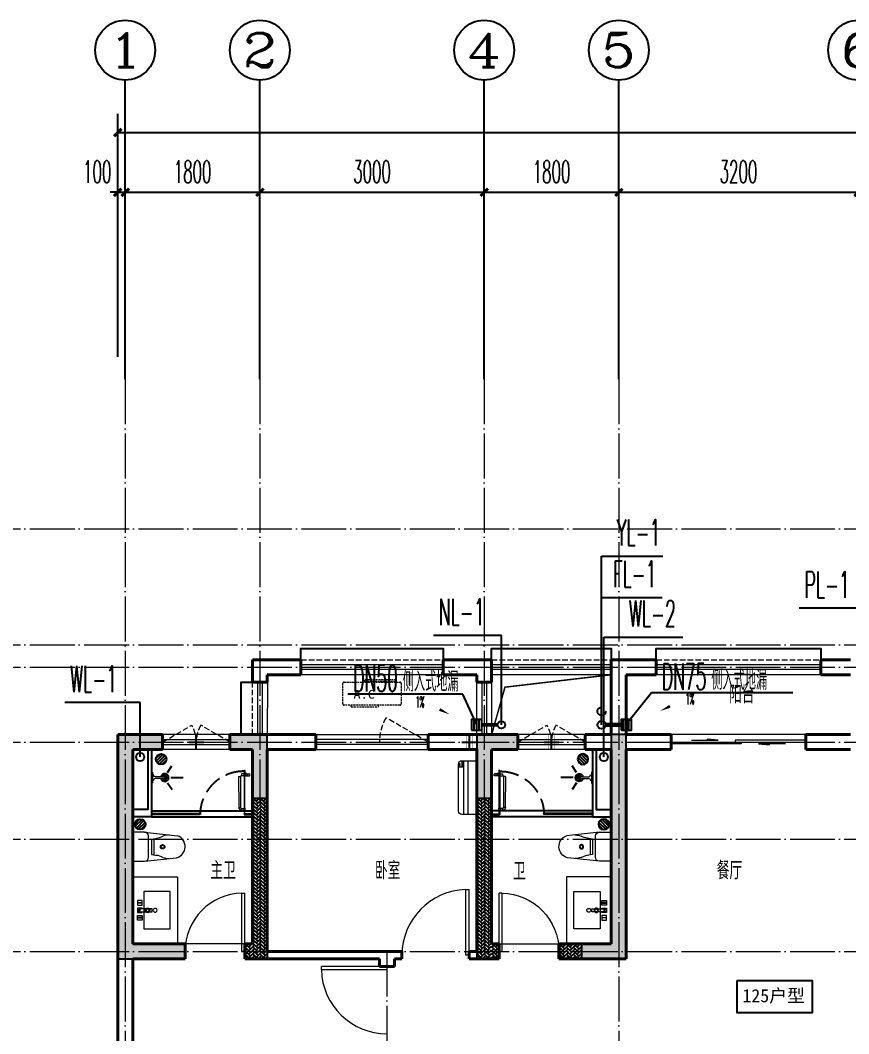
# Model space of a CAD drawing. Extents: x 27938 to 650306, y -92720 to 1524912.
# Drawn here: x 270713 to 281791, y 524040 to 537590 of the extents above; entities that cross this region are included whole.
import ezdxf
from ezdxf.enums import TextEntityAlignment as Align

# ---------------------------------------------------------------- set-up
doc = ezdxf.new("R2010")
doc.units = 0
doc.header["$LTSCALE"] = 1000
doc.header["$MEASUREMENT"] = 0
doc.linetypes.add('DASH', pattern=[0.35, 0.25, -0.1])
doc.linetypes.add('DOTE', pattern=[2.42, 2, -0.2, 0.02, -0.2])
for name, color, linetype in [('AXIS', 3, 'Continuous'), ('AXIS_TEXT', 4, 'Continuous'), ('COLUMN', 9, 'Continuous'), ('DIM_凝结', 3, 'Continuous'), ('DIM_废水', 3, 'Continuous'), ('DIM_污水', 3, 'Continuous'), ('DIM_雨水', 3, 'Continuous'), ('DIM_餐饮排水', 3, 'Continuous'), ('EQUIP_地漏', 7, 'Continuous'), ('EQUIP_污水', 7, 'Continuous'), ('IP-bath&kitchen-JOHNSON', 4, 'Continuous'), ('P-bath&kitchen-JOHNSON', 4, 'Continuous'), ('PIPE-凝结', 150, 'N'), ('PIPE-废水', 31, 'F'), ('PUB_TEXT', 4, 'Continuous'), ('TWT_LEAD', 3, 'Continuous'), ('VPIPE-凝结', 150, 'Continuous'), ('VPIPE-废水', 31, 'Continuous'), ('VPIPE-污水', 2, 'W'), ('VPIPE-雨水', 4, 'DASH'), ('保温', 6, 'Continuous'), ('机电标识类', 1, 'Continuous'), ('看线', 251, 'Continuous')]:
    doc.layers.add(name, color=color, linetype=linetype)
for name, color, linetype, lineweight in [('DOTE', 19, 'DOTE', 9), ('LVTRY', 1, 'Continuous', 13), ('PUB_HATCH', 8, 'Continuous', 9), ('WALL', 9, 'Continuous', 40), ('WINDOW', 8, 'Continuous', 15), ('平面-排水沟', 86, 'Continuous', 15), ('平面-栏杆', 135, 'Continuous', 15), ('平面-看线', 45, 'Continuous', 15), ('平面-空调室内机', 176, 'Continuous', 9), ('平面-空调预留孔', 173, 'Continuous', 15), ('空调', 76, 'Continuous', 13)]:
    doc.layers.add(name, color=color, linetype=linetype, lineweight=lineweight)
doc.styles.add('_TCH_AXIS', font='COMPLEX', dxfattribs={"bigfont": 'GBCBIG'})
doc.styles.add('_TCH_DIM', font='SIMPLEX.shx', dxfattribs={"width": 0.6, "oblique": 10, "bigfont": 'hztxt.shx'})
doc.styles.add('_TCH_DIM_T3', font='SIMPLEX.shx', dxfattribs={"width": 0.494118, "bigfont": 'GBCBIG.shx'})
doc.styles.add('_TWT_SERIAL', font='simplex.shx', dxfattribs={"width": 0.6, "oblique": 10, "height": 3, "bigfont": 'aadri.shx'})
doc.styles.add('COMPLEX', font='COMPLEX')
doc.styles.get("Standard").update_dxf_attribs({"font": 'gbenor.shx', "bigfont": 'gbcbig.shx'})
doc.styles.add('黑体', font='simhei.ttf')
doc.linetypes.add('F', pattern='A,3,-0.2,["F",Standard,S=0.25,R=0,X=-0.1,Y=-0.115],-0.2', length=3.4)
doc.linetypes.add('N', pattern='A,3,-0.2,["N",Standard,S=0.25,R=0,X=-0.1,Y=-0.115],-0.2', length=3.4)
doc.linetypes.add('W', pattern='A,3,-0.2,["W",Standard,S=0.25,R=0,X=-0.1,Y=-0.115],-0.2', length=3.4)
doc.dimstyles.new('_TCH_ARCH&&100', dxfattribs={"dimtxt": 297.5, "dimasz": 100, "dimexe": 250, "dimexo": 300, "dimgap": 126.25, "dimtad": 1, "dimdec": 0, "dimzin": 0, "dimdsep": 46, "dimtxsty": '_TCH_DIM_T3', "dimblk": 'ARCHTICK', "dimcen": 0.09, "dimclrt": 4, "dimazin": 2, "dimtfac": 1, "dimtdec": 0, "dimtix": 1, "dimtmove": 2, "dimatfit": 3, "dimfxl": 1, "dimtolj": 1, "dimtzin": 0, "dimarcsym": 0})

# ---------------------------------------------------------------- blocks, each defined once
blk = doc.blocks.new('rrrrrrrrrrrra')
at = {"color": 0}
for p, q in [((-112, 459), (-112, 324)), ((253, 484), (-87, 484)), ((278, 324), (278, 459)), ((-112, 324), (-64, -103)), ((-59, 271), (224, 271)), ((278, 324), (228, -116)), ((-21, 232), (-34, 154)), ((191, 200), (-26, 200)), ((186, 232), (-21, 232)), ((186, 232), (199, 154))]:
    blk.add_line(p, q, dxfattribs=at)
for centre, radius, start, end in [((-87, 459), 25, 90, 180), ((253, 459), 25, 0, 90), ((-59, 324), 53.3, 180, 270), ((224, 324), 53.3, 270, 0), ((-323, 210), 294, 333.5369, 351.4828), ((488, 210), 294, 188.5172, 206.4631), ((149, -3), 224, 158.5202, 180), ((16, -3), 224, 0, 21.4798), ((84, -64), 153, 195.0773, 340.1181)]:
    blk.add_arc(centre, radius, start, end, dxfattribs=at)
blk = doc.blocks.new('A$C1E0F638F')
at = {"color": 0}
for points in [[(500, 435), (500, 85), (0, 85), (0, 435)], [(270, 30), (230, 30), (230, 195), (270, 195)], [(120, 0), (180, 0), (180, 60), (120, 60)], [(147, 55), (153, 55), (153, 5), (147, 5)], [(230, 30), (270, 30), (270, 10), (230, 10)], [(380, 0), (320, 0), (320, 60), (380, 60)], [(353, 55), (347, 55), (347, 5), (353, 5)]]:
    blk.add_lwpolyline(points, close=True, dxfattribs=at)
blk.add_lwpolyline([(270, 60), (280, 60), (280, 0), (220, 0), (220, 60), (230, 60)], dxfattribs=at)
blk.add_circle((250, 236), 26, dxfattribs=at)
blk = doc.blocks.new('135')
blk.add_hatch(color=0).paths.add_polyline_path([(5, 2), (4, -1), (-5, 2), (-4, 5)])
at = {"color": 0}
for p, q in [((-6, 19), (-3, 19)), ((-3, 19), (-6, 19)), ((-6, 3), (5, -2)), ((-6, 3), (-5, 3)), ((-5, 11), (-5, 31)), ((5, 11), (-5, 11)), ((5, 10), (-5, 10)), ((-5, 3), (-4, 6)), ((-4, 6), (5, 2)), ((0, 0), (0, 39)), ((6, 19), (3, 19)), ((3, 19), (6, 19)), ((4, -1), (5, 2)), ((5, 11), (5, 32)), ((4, -1), (6, -2))]:
    blk.add_line(p, q, dxfattribs=at)
for centre, radius, start, end in [((6, 16), 13.5, 151.0147, 204.8403), ((13, 4), 20.5, 163.0924, 182.0012), ((-6, 4), 1, 184.2275, 248.4661), ((-5, 22), 0.5, 335.7643, 151.0147), ((4, 18), 9.42, 155.7643, 171.9773), ((9, 15), 14.6, 166.278, 198.0953), ((14, 4), 19.5, 163.7443, 182.5269), ((-5, 3), 0.5, 181.9385, 247.2597), ((5, 22), 0.5, 29.8425, 204.574), ((-6, 17), 11.7, 10.475, 24.574), ((-6, 15), 12.4, 338.6449, 16.0476), ((29, 7), 24, 172.9439, 199.2318), ((-6, 16), 13.4, 334.9111, 29.8425), ((26, 6), 20.6, 169.1454, 199.9526), ((6, -1), 1.17, 247.4597, 19.9526), ((6, -1), 0.5, 247.4597, 19.2318)]:
    blk.add_arc(centre, radius, start, end, dxfattribs=at)
blk.add_open_spline([(-5, 31), (-4, 31), (-2, 33), (1, 29), (3, 31), (5, 32)], degree=3, knots=[0, 0, 0, 0, 3.066329, 6.218313, 11.124135, 11.124135, 11.124135, 11.124135], dxfattribs=at)
blk = doc.blocks.new('SDFAWERAWER')
at = {"layer": 'LVTRY', "color": 0}
for p, q in [((593941, -1242210), (593784, -1242595)), ((593965, -1242220), (593807, -1242604)), ((593941, -1242210), (593965, -1242220)), ((593988, -1242191), (593978, -1242214)), ((594007, -1242226), (593978, -1242214)), ((594017, -1242203), (593988, -1242191)), ((594016, -1242220), (594027, -1242193)), ((594016, -1242220), (594022, -1242223)), ((594026, -1242204), (594018, -1242222)), ((594018, -1242222), (594021, -1242220)), ((594025, -1242211), (594021, -1242220)), ((594023, -1242221), (594022, -1242223)), ((594022, -1242223), (594024, -1242222)), ((594023, -1242211), (594030, -1242194)), ((594024, -1242221), (594024, -1242222)), ((594025, -1242211), (594031, -1242197)), ((594027, -1242193), (594033, -1242195)), ((594028, -1242234), (594078, -1242255)), ((594030, -1242194), (594031, -1242197)), ((594032, -1242197), (594033, -1242195)), ((594033, -1242195), (594034, -1242197)), ((594034, -1242198), (594034, -1242197)), ((594047, -1242201), (594036, -1242229)), ((594036, -1242229), (594039, -1242230)), ((594037, -1242211), (594088, -1242232)), ((594039, -1242230), (594045, -1242214)), ((594039, -1242230), (594042, -1242228)), ((594042, -1242228), (594051, -1242205)), ((594050, -1242202), (594043, -1242218)), ((594047, -1242201), (594050, -1242202)), ((594050, -1242202), (594051, -1242205)), ((594057, -1242246), (594067, -1242223)), ((593784, -1242595), (593807, -1242604)), ((593803, -1242641), (593813, -1242618)), ((593803, -1242641), (593833, -1242653)), ((593813, -1242618), (593842, -1242630)), ((593842, -1242630), (593833, -1242653)), ((593834, -1242656), (593833, -1242653)), ((593845, -1242629), (593834, -1242656)), ((593836, -1242657), (593834, -1242656)), ((593848, -1242630), (593836, -1242657)), ((593845, -1242629), (593842, -1242630)), ((593848, -1242630), (593845, -1242629)), ((593847, -1242662), (593858, -1242634)), ((593847, -1242662), (593850, -1242663)), ((593850, -1242663), (593861, -1242635)), ((593852, -1242662), (593862, -1242637)), ((593858, -1242634), (593861, -1242635)), ((593861, -1242635), (593862, -1242637))]:
    blk.add_line(p, q, dxfattribs=at)
blk.add_lwpolyline([(593823, -1242717), (594046, -1242174), (594037, -1242170), (593814, -1242713)], close=True, dxfattribs=at)
blk.add_arc((594075, -1242240), 15.3, 281.7932, 33.7019, dxfattribs=at)
for centre, major_axis, start_param, end_param in [((593974, -1242224), (3.93, 9.6), 0, 1.570796), ((593817, -1242608), (13.5, 33.1), 1.570796, 3.141593), ((593817, -1242608), (3.93, 9.6), 1.570796, 3.141593)]:
    blk.add_ellipse(centre, major_axis=major_axis, ratio=1, start_param=start_param, end_param=end_param, dxfattribs=at)
at = {"layer": 'P-bath&kitchen-JOHNSON', "color": 0, "linetype": 'DASH'}
blk.add_arc((593810, -1242714), 586, 67.5369, 157.1325, dxfattribs=at)
at = {"layer": 'LVTRY', "color": 8, "xscale": -1, "rotation": 157.7329157530927}
blk.add_blockref('135', (594045, -1242162), dxfattribs=at)
blk = doc.blocks.new('A$C5DCB2F21')
at = {"layer": 'IP-bath&kitchen-JOHNSON', "color": 0}
for p, q in [((-68, -213), (-158, -275)), ((0, -261), (0, -425)), ((68, -213), (158, -275))]:
    blk.add_line(p, q, dxfattribs=at)
for centre, major_axis, ratio, start_param, end_param in [((0, -179), (-51, 0), 0.990052, -1.36297, 4.504563), ((0, -178), (-26.8, 0), 0.994812, -1.167677, 4.309269)]:
    blk.add_ellipse(centre, major_axis=major_axis, ratio=ratio, start_param=start_param, end_param=end_param, dxfattribs=at)
at = {"layer": 'LVTRY', "color": 0}
for p, q in [((74, 0), (-74, 0)), ((-10, -174), (-10, -49)), ((11, -174), (11, -49))]:
    blk.add_line(p, q, dxfattribs=at)
blk.add_lwpolyline([(74, 0), (74, -16), (-74, -16), (-74, 0)], dxfattribs=at)
for points in [[(-26, -31, -0.364142), (-38, -16, -0.020495)], [(-10, -49, 0.214893), (-26, -31, 7.649644)], [(11, -49, -0.21439), (26, -31, -7.649644)], [(26, -31, 0.364142), (38, -16, 0.020495)]]:
    blk.add_lwpolyline(points, format="xyb", dxfattribs=at)
blk.add_arc((0, -174), 10.5, 180, 0, dxfattribs=at)
for centre, major_axis, ratio, start_param, end_param in [((0, -181), (53.6, 0), 0.987577, 1.76809, 7.656688), ((-12, -165), (0, 1.43), 0.85, -1.570796, 4.712389), ((-12, -189), (0, 1.43), 0.85, 4.712389, 10.995574), ((12, -165), (0, 1.43), 0.85, 4.712389, 10.995574), ((12, -189), (0, 1.43), 0.85, 4.712389, 10.995574)]:
    blk.add_ellipse(centre, major_axis=major_axis, ratio=ratio, start_param=start_param, end_param=end_param, dxfattribs=at)
blk = doc.blocks.new('GDGDRGDGRD')
at = {"layer": 'IP-bath&kitchen-JOHNSON', "color": 0}
for p, q in [((490533, 524228), (491883, 524228)), ((490533, 524193), (491183, 524193)), ((490533, 524183), (491183, 524183)), ((490533, 524148), (491883, 524148)), ((491183, 524183), (491183, 524193)), ((491883, 524183), (491783, 524183)), ((491783, 524173), (491783, 524183)), ((491883, 524173), (491783, 524173))]:
    blk.add_line(p, q, dxfattribs=at)
for points in [[(490533, 525048), (490533, 524148), (490283, 524148)], [(490483, 525048), (490483, 524248), (490283, 524248)]]:
    blk.add_lwpolyline(points, dxfattribs=at)
at = {"layer": 'LVTRY', "color": 0}
blk.add_lwpolyline([(490883, 522448), (490283, 522448), (490283, 523348), (490883, 523348)], close=True, dxfattribs=at)
at = {"layer": 'IP-bath&kitchen-JOHNSON', "color": 8}
for name, p, rotation in [('A$C5DCB2F21', (490533, 524673), 90.008488524447), ('SDFAWERAWER', (-528536, 1449334), 22.25976934310711)]:
    blk.add_blockref(name, p, dxfattribs=dict(at, rotation=rotation))
at = {"layer": 'LVTRY', "color": 8, "extrusion": (0, 0, -1), "xscale": -1, "zscale": -1, "rotation": 270}
blk.add_blockref('rrrrrrrrrrrra', (-490766, 523666), dxfattribs=at)
at = {"layer": 'LVTRY', "color": 8, "xscale": -1, "rotation": 270}
blk.add_blockref('A$C1E0F638F', (490347, 522649), dxfattribs=at)
blk = doc.blocks.new('FSFSFSFS')
at = {"layer": 'IP-bath&kitchen-JOHNSON', "color": 0}
for p, q in [((496432, 524228), (495082, 524228)), ((495082, 524183), (495182, 524183)), ((495082, 524173), (495182, 524173)), ((496432, 524148), (495082, 524148)), ((495182, 524173), (495182, 524183)), ((496432, 524193), (495782, 524193)), ((495782, 524183), (495782, 524193)), ((496432, 524183), (495782, 524183))]:
    blk.add_line(p, q, dxfattribs=at)
for points in [[(496432, 525048), (496432, 524148), (496682, 524148)], [(496482, 525048), (496482, 524248), (496682, 524248)]]:
    blk.add_lwpolyline(points, dxfattribs=at)
at = {"layer": 'LVTRY', "color": 0}
blk.add_lwpolyline([(496082, 522448), (496682, 522448), (496682, 523348), (496082, 523348)], close=True, dxfattribs=at)
at = {"layer": 'IP-bath&kitchen-JOHNSON', "color": 8, "xscale": -1}
for name, p, rotation in [('SDFAWERAWER', (1515501, 1449334), 337.7402306568929), ('A$C5DCB2F21', (496432, 524673), 269.991511475553)]:
    blk.add_blockref(name, p, dxfattribs=dict(at, rotation=rotation))
at = {"layer": 'LVTRY', "color": 8, "extrusion": (0, 0, -1), "zscale": -1, "rotation": 90.00000000000001}
blk.add_blockref('rrrrrrrrrrrra', (-496199, 523666), dxfattribs=at)
at = {"layer": 'LVTRY', "color": 8, "rotation": 90.00000000000001}
blk.add_blockref('A$C1E0F638F', (496617, 522649), dxfattribs=at)
blk = doc.blocks.new('FGDGDRGSDGDG')
at = {"layer": 'DOTE', "linetype": 'DOTE', "ltscale": 0.3}
for p, q in [((490182, 529998), (490182, 513948)), ((491982, 529998), (491982, 522348)), ((494982, 529998), (494982, 522348)), ((496782, 529998), (496782, 513948)), ((488182, 527998), (546982, 527998)), ((488182, 526448), (546982, 526448)), ((488182, 526148), (546982, 526148)), ((488182, 525148), (546982, 525148)), ((488182, 523848), (546982, 523848)), ((488182, 522348), (546982, 522348)), ((493682, 522348), (493682, 513948))]:
    blk.add_line(p, q, dxfattribs=at)
blk = doc.blocks.new('gdfgdgdgr')
at = {"layer": 'PUB_HATCH'}
for points in [[(477177, 529314), (477177, 526314), (478077, 526314), (478077, 526514), (477377, 526514), (477377, 529114), (477777, 529114), (477777, 529314)], [(478677, 529114), (478977, 529114), (478977, 528464), (479177, 528464), (479177, 529314), (478677, 529314)], [(482527, 529114), (482527, 529314), (481977, 529314), (481977, 528464), (482177, 528464), (482177, 529114)], [(483977, 529314), (483777, 529314), (483777, 529114), (483777, 529114), (483777, 526514), (483377, 526514), (483377, 526314), (483977, 526314)]]:
    blk.add_hatch(color=256, dxfattribs=at).paths.add_polyline_path(points)
at = {"layer": 'COLUMN', "color": 8}
for p, q in [((477177, 529314), (477177, 526314)), ((477777, 529314), (477177, 529314)), ((477777, 529114), (477777, 529314)), ((479177, 529314), (478677, 529314)), ((478677, 529314), (478677, 529114)), ((479177, 528464), (479177, 529314)), ((482527, 529314), (481977, 529314)), ((481977, 529314), (481977, 528464)), ((482527, 529114), (482527, 529314)), ((483977, 529314), (483777, 529314)), ((483777, 529314), (483777, 529114)), ((483977, 526314), (483977, 529314)), ((477377, 526514), (477377, 529114)), ((477377, 529114), (477777, 529114)), ((478677, 529114), (478977, 529114)), ((478977, 529114), (478977, 528464)), ((482177, 528464), (482177, 529114)), ((482177, 529114), (482527, 529114)), ((483777, 529114), (483777, 529114)), ((483777, 529114), (483777, 526514)), ((478977, 528464), (479177, 528464)), ((481977, 528464), (482177, 528464)), ((478077, 526514), (477377, 526514)), ((478077, 526314), (478077, 526514)), ((483777, 526514), (483377, 526514)), ((483377, 526514), (483377, 526314)), ((477177, 526314), (478077, 526314)), ((483377, 526314), (483977, 526314))]:
    blk.add_line(p, q, dxfattribs=at)
blk = doc.blocks.new('dongkong')
at = {"color": 0}
blk.add_wipeout([(-603756, 210771), (-603756, 210571), (-603836, 210571), (-603836, 210771)], dxfattribs=at)
at = {"layer": '机电标识类', "color": 0, "linetype": 'DASH', "ltscale": 400}
for p, q in [((-603796, 210771), (-603796, 210571)), ((-603896, 210671), (-603696, 210671))]:
    blk.add_line(p, q, dxfattribs=at)
at = {"layer": '空调', "color": 0, "linetype": 'DASH', "const_width": 2}
blk.add_lwpolyline([(-603756, 210771), (-603756, 210571), (-603836, 210571), (-603836, 210771)], close=True, dxfattribs=at)
blk = doc.blocks.new('A$C001338C2')
at = {"color": 0}
for p, q in [((0, 249), (0, 22)), ((845, 304), (55, 304)), ((109, 215), (109, 304)), ((900, 22), (900, 249)), ((22, 0), (878, 0))]:
    blk.add_line(p, q, dxfattribs=at)
at = {"color": 0, "lineweight": 5}
for p, q in [((900, 215), (0, 215)), ((900, 143), (0, 143))]:
    blk.add_line(p, q, dxfattribs=at)
at = {"color": 0}
for points in [[(89, 226), (22, 226, -0.414214), (17, 232), (17, 243, -0.414214), (22, 249), (89, 249, -0.414214), (95, 243), (95, 232, -0.414214)], [(73, 275), (57, 275, -0.414214), (51, 281), (51, 283, -0.414214), (57, 289), (73, 289, -0.414214), (79, 283), (79, 281, -0.414214)]]:
    blk.add_lwpolyline(points, format="xyb", close=True, dxfattribs=at)
for centre, radius, start, end in [((55, 249), 55, 90, 180), ((845, 249), 55, 360, 90), ((22, 22), 22, 180, 270), ((878, 22), 22, 270, 360)]:
    blk.add_arc(centre, radius, start, end, dxfattribs=at)
blk = doc.blocks.new('A$C263B1184')
at = {"layer": '保温', "linetype": 'ByBlock', "ltscale": 10}
h = blk.add_hatch(dxfattribs=at)
h.set_pattern_fill('AR-HBONE', color=251, scale=55)
h.set_pattern_definition([(45, (-1020960.394, -343310.663), (0, 47.4157523), [100.584, -33.528]), (135, (-1020936.686, -343286.955), (3e-15, 47.4157523), [100.584, -33.528])])
h.paths.add_polyline_path([(-11700, 6200), (-11700, 8350), (-11900, 8350), (-11900, 6200)])
h = blk.add_hatch(dxfattribs=at)
h.set_pattern_fill('AR-HBONE', color=251, scale=55)
h.set_pattern_definition([(45, (-1017960.394, -343310.663), (0, 47.4157523), [100.584, -33.528]), (135, (-1017936.686, -343286.955), (3e-15, 47.4157523), [100.584, -33.528])])
h.paths.add_polyline_path([(-8700, 6200), (-8700, 8350), (-8900, 8350), (-8900, 6200)])
h = blk.add_hatch(dxfattribs=at)
h.set_pattern_fill('AR-HBONE', color=251, scale=55)
h.set_pattern_definition([(45, (-1021060.394, -345260.66), (0, 47.4157523), [100.584, -33.528]), (135, (-1021036.686, -345236.954), (3e-15, 47.4157523), [100.584, -33.528])])
h.paths.add_polyline_path([(-11900, 6200), (-11900, 6400), (-12000, 6400), (-12000, 6200)])
h = blk.add_hatch(dxfattribs=at)
h.set_pattern_fill('AR-HBONE', color=251, scale=55)
h.set_pattern_definition([(45, (-1017760.394, -345260.66), (0, 47.4157523), [100.584, -33.528]), (135, (-1017736.686, -345236.954), (3e-15, 47.4157523), [100.584, -33.528])])
h.paths.add_polyline_path([(-8600, 6200), (-8600, 6400), (-8700, 6400), (-8700, 6200)])
h = blk.add_hatch(dxfattribs=at)
h.set_pattern_fill('AR-HBONE', color=251, scale=55)
h.set_pattern_definition([(45, (-1016860.394, -345260.66), (0, 47.4157523), [100.584, -33.528]), (135, (-1016836.686, -345236.954), (3e-15, 47.4157523), [100.584, -33.528])])
h.paths.add_polyline_path([(-7500, 6200), (-7500, 6400), (-7800, 6400), (-7800, 6200)])
at = {"layer": '保温', "color": 251, "linetype": 'ByBlock', "ltscale": 10}
for p, q in [((-11700, 6300), (-11700, 6200)), ((-8900, 6300), (-8900, 6200))]:
    blk.add_line(p, q, dxfattribs=at)
blk = doc.blocks.new('A$C12C278E8')
at = {"color": 8}
blk.add_wipeout([(-60, 0), (-60, -200), (-140, -200), (-140, 0)], dxfattribs=at)
at = {"layer": '机电标识类', "color": 8, "linetype": 'DASH', "ltscale": 400}
for p, q in [((-100, 0), (-100, -200)), ((-200, -100), (0, -100))]:
    blk.add_line(p, q, dxfattribs=at)
at = {"layer": '空调', "color": 8, "linetype": 'DASH', "const_width": 2}
blk.add_lwpolyline([(-60, 0), (-60, -200), (-140, -200), (-140, 0)], close=True, dxfattribs=at)
blk = doc.blocks.new('gsergvr')
at = {"layer": '平面-空调预留孔', "color": 0, "linetype": 'DASH', "ltscale": 0.1}
for p, q in [((34075, 17176), (34075, 17166)), ((34085, 17156), (34438, 17156)), ((34448, 17166), (34448, 17176))]:
    blk.add_line(p, q, dxfattribs=at)
blk.add_lwpolyline([(34729, 17176), (33989, 17176, -0.414214), (33969, 17196), (33969, 17466, -0.414214), (33989, 17486), (34729, 17486, -0.414214), (34749, 17466), (34749, 17196, -0.414214)], format="xyb", close=True, dxfattribs=at)
blk.add_lwpolyline([(34679, 17515), (34260, 17515), (34260, 17500), (34679, 17500)], close=True, dxfattribs=at)
for centre, start, end in [((34085, 17166), 180, 270), ((34438, 17166), 270, 0)]:
    blk.add_arc(centre, 10, start, end, dxfattribs=at)
at = {"layer": '平面-空调预留孔', "color": 0, "linetype": 'DASH', "ltscale": 0.1, "style": '黑体', "width": 1.2}
blk.add_text('A.C', height=117, dxfattribs=at).set_placement((34111, 17265))
blk = doc.blocks.new('rtyryrtyeeretee')
at = {"layer": '平面-空调预留孔', "color": 8}
blk.add_blockref('gsergvr', (635673, 326706), dxfattribs=at)
blk = doc.blocks.new('$TwtSys$00000137')
at = {"color": 7}
for p, q in [((-46.875, -93.75), (-46.875, 93.75)), ((0, -93.75), (0, 93.75)), ((46.875, -93.75), (46.875, 93.75))]:
    blk.add_line(p, q, dxfattribs=at)
blk.add_lwpolyline([(-93.75, -93.75), (93.75, -93.75), (93.75, 93.75), (-93.75, 93.75)], close=True, dxfattribs=at)
blk = doc.blocks.new('_ArchTick')
at = {"color": 0, "linetype": 'ByBlock', "const_width": 0.4}
blk.add_lwpolyline([(-0.5, -0.5), (0.5, 0.5)], dxfattribs=at)
blk = doc.blocks.new('*D942')
at = {"layer": 'AXIS', "color": 0, "lineweight": -2}
for p, q in [((272017, 533090), (272017, 535540)), ((272117, 533090), (272117, 535540)), ((272017, 535290), (271917, 535290)), ((272017, 535290), (272117, 535290)), ((272117, 535290), (272217, 535290))]:
    blk.add_line(p, q, dxfattribs=at)
at = {"layer": 'Defpoints', "color": 0}
for p in [(272117, 535290), (272017, 532790), (272117, 532790)]:
    blk.add_point(p, dxfattribs=at)
at = {"layer": 'AXIS', "color": 0, "lineweight": -2, "xscale": 100, "yscale": 100, "zscale": 100}
blk.add_blockref('_ArchTick', (272017, 535290), dxfattribs=at)
at = {"layer": 'AXIS', "color": 0, "lineweight": -2, "xscale": 100, "yscale": 100, "zscale": 100, "rotation": 180}
blk.add_blockref('_ArchTick', (272117, 535290), dxfattribs=at)
at = {"layer": 'AXIS', "color": 4, "insert": (271742, 535565), "char_height": 297.5, "attachment_point": 5, "style": '_TCH_DIM_T3'}
blk.add_mtext('\\A1;100', dxfattribs=at)
blk = doc.blocks.new('*D943')
at = {"layer": 'AXIS', "color": 0, "lineweight": -2}
for p, q in [((272117, 533090), (272117, 535540)), ((273917, 533090), (273917, 535540)), ((272117, 535290), (273917, 535290))]:
    blk.add_line(p, q, dxfattribs=at)
at = {"layer": 'Defpoints', "color": 0}
for p in [(273917, 535290), (272117, 532790), (273917, 532790)]:
    blk.add_point(p, dxfattribs=at)
at = {"layer": 'AXIS', "color": 0, "lineweight": -2, "xscale": 100, "yscale": 100, "zscale": 100, "rotation": 180}
blk.add_blockref('_ArchTick', (272117, 535290), dxfattribs=at)
at = {"layer": 'AXIS', "color": 0, "lineweight": -2, "xscale": 100, "yscale": 100, "zscale": 100}
blk.add_blockref('_ArchTick', (273917, 535290), dxfattribs=at)
at = {"layer": 'AXIS', "color": 4, "insert": (273017, 535565), "char_height": 297.5, "attachment_point": 5, "style": '_TCH_DIM_T3'}
blk.add_mtext('\\A1;1800', dxfattribs=at)
blk = doc.blocks.new('*D944')
at = {"layer": 'AXIS', "color": 0, "lineweight": -2}
for p, q in [((273917, 533090), (273917, 535540)), ((276917, 533090), (276917, 535540)), ((273917, 535290), (276917, 535290))]:
    blk.add_line(p, q, dxfattribs=at)
at = {"layer": 'Defpoints', "color": 0}
for p in [(276917, 535290), (273917, 532790), (276917, 532790)]:
    blk.add_point(p, dxfattribs=at)
at = {"layer": 'AXIS', "color": 0, "lineweight": -2, "xscale": 100, "yscale": 100, "zscale": 100, "rotation": 180}
blk.add_blockref('_ArchTick', (273917, 535290), dxfattribs=at)
at = {"layer": 'AXIS', "color": 0, "lineweight": -2, "xscale": 100, "yscale": 100, "zscale": 100}
blk.add_blockref('_ArchTick', (276917, 535290), dxfattribs=at)
at = {"layer": 'AXIS', "color": 4, "insert": (275417, 535565), "char_height": 297.5, "attachment_point": 5, "style": '_TCH_DIM_T3'}
blk.add_mtext('\\A1;3000', dxfattribs=at)
blk = doc.blocks.new('*D945')
at = {"layer": 'AXIS', "color": 0, "lineweight": -2}
for p, q in [((276917, 533090), (276917, 535540)), ((278717, 533090), (278717, 535540)), ((276917, 535290), (278717, 535290))]:
    blk.add_line(p, q, dxfattribs=at)
at = {"layer": 'Defpoints', "color": 0}
for p in [(278717, 535290), (276917, 532790), (278717, 532790)]:
    blk.add_point(p, dxfattribs=at)
at = {"layer": 'AXIS', "color": 0, "lineweight": -2, "xscale": 100, "yscale": 100, "zscale": 100, "rotation": 180}
blk.add_blockref('_ArchTick', (276917, 535290), dxfattribs=at)
at = {"layer": 'AXIS', "color": 0, "lineweight": -2, "xscale": 100, "yscale": 100, "zscale": 100}
blk.add_blockref('_ArchTick', (278717, 535290), dxfattribs=at)
at = {"layer": 'AXIS', "color": 4, "insert": (277817, 535565), "char_height": 297.5, "attachment_point": 5, "style": '_TCH_DIM_T3'}
blk.add_mtext('\\A1;1800', dxfattribs=at)
blk = doc.blocks.new('*D946')
at = {"layer": 'AXIS', "color": 0, "lineweight": -2}
for p, q in [((278717, 533090), (278717, 535540)), ((281917, 533090), (281917, 535540)), ((278717, 535290), (281917, 535290))]:
    blk.add_line(p, q, dxfattribs=at)
at = {"layer": 'Defpoints', "color": 0}
for p in [(281917, 535290), (278717, 532790), (281917, 532790)]:
    blk.add_point(p, dxfattribs=at)
at = {"layer": 'AXIS', "color": 0, "lineweight": -2, "xscale": 100, "yscale": 100, "zscale": 100, "rotation": 180}
blk.add_blockref('_ArchTick', (278717, 535290), dxfattribs=at)
at = {"layer": 'AXIS', "color": 0, "lineweight": -2, "xscale": 100, "yscale": 100, "zscale": 100}
blk.add_blockref('_ArchTick', (281917, 535290), dxfattribs=at)
at = {"layer": 'AXIS', "color": 4, "insert": (280317, 535565), "char_height": 297.5, "attachment_point": 5, "style": '_TCH_DIM_T3'}
blk.add_mtext('\\A1;3200', dxfattribs=at)
blk = doc.blocks.new('*D954')
at = {"layer": 'AXIS', "color": 0, "lineweight": -2}
for p, q in [((272017, 533090), (272017, 536340)), ((327017, 533090), (327017, 536340)), ((272017, 536090), (327017, 536090))]:
    blk.add_line(p, q, dxfattribs=at)
at = {"layer": 'Defpoints', "color": 0}
for p in [(327017, 536090), (272017, 532790), (327017, 532790)]:
    blk.add_point(p, dxfattribs=at)
at = {"layer": 'AXIS', "color": 0, "lineweight": -2, "xscale": 100, "yscale": 100, "zscale": 100, "rotation": 180}
blk.add_blockref('_ArchTick', (272017, 536090), dxfattribs=at)
at = {"layer": 'AXIS', "color": 0, "lineweight": -2, "xscale": 100, "yscale": 100, "zscale": 100}
blk.add_blockref('_ArchTick', (327017, 536090), dxfattribs=at)
at = {"layer": 'AXIS', "color": 4, "insert": (299517, 536365), "char_height": 297.5, "attachment_point": 5, "style": '_TCH_DIM_T3'}
blk.add_mtext('\\A1;55000', dxfattribs=at)
blk = doc.blocks.new('$WINLIB2D$00000001')
at = {"color": 0}
for points in [[(-0.5, 0.5), (-0.5, -0.5)], [(-0.5, 0.5), (0.5, 0.5)], [(0.5, -0.5), (0.5, 0.5)], [(0.5, 0.1667), (-0.5, 0.1667)], [(0.5, -0.1667), (-0.5, -0.1667)], [(-0.5, -0.5), (0.5, -0.5)]]:
    blk.add_lwpolyline(points, dxfattribs=at)
blk = doc.blocks.new('$DorLib2D$00000001')
for p, q in [((0.45, 0.975), (0.5, 0.975)), ((0.45, 0), (0.45, 0.975)), ((0.5, 0), (0.5, 0.975)), ((0.5, 0), (0.45, 0))]:
    blk.add_line(p, q)
at = {"lineweight": 13}
blk.add_arc((0.475, 0), 0.975, 91.4693, 180, dxfattribs=at)
blk = doc.blocks.new('$DorLib2D$00000131')
at = {"color": 0, "linetype": 'Continuous'}
for p, q in [((0.15, 0.125), (0.2319, 0.1973)), ((0.2319, 0.1973), (0.2319, 0.125)), ((-0.5, 0.125), (-0.5, 0)), ((0.0192, 0.125), (-0.5, 0.125)), ((0.0192, 0), (0.0192, 0.125)), ((0.35, 0.125), (0.15, 0.125)), ((-0.5, 0), (0.0192, 0)), ((-0.024, 0), (0.5, 0)), ((-0.024, -0.125), (-0.024, 0)), ((0.5, 0), (0.5, -0.125)), ((-0.35, -0.125), (-0.15, -0.125)), ((-0.2319, -0.1973), (-0.2319, -0.125)), ((-0.15, -0.125), (-0.2319, -0.1973)), ((0.5, -0.125), (-0.024, -0.125))]:
    blk.add_line(p, q, dxfattribs=at)
blk = doc.blocks.new('_AXISO')
blk.add_circle((0, 0), 0.5)
at = {"layer": 'AXIS_TEXT', "style": 'COMPLEX', "width": 1.041667}
blk.add_attdef('A', text='', height=0.56, dxfattribs=at).set_placement((-0.25, -0.28), (0.25, -0.28), align=Align.FIT)
blk = doc.blocks.new('$TwtSys$00000141')
for p, q in [((-141, 12), (-15, 138)), ((-141, 12), (-15, 138)), ((-131, -53), (53, 131)), ((-131, -53), (53, 131)), ((-100, -100), (100, 100)), ((-100, -100), (100, 100)), ((-49, -131), (131, 49)), ((-49, -131), (131, 49)), ((17, -138), (138, -17)), ((17, -138), (138, -17))]:
    blk.add_line(p, q)
blk.add_circle((0, 0), 141)
blk.add_circle((0, 0), 141)
blk = doc.blocks.new('$TwtSys$00000147')
blk.add_circle((0, 0, 0), 25)

msp = doc.modelspace()

# ---------------------------------------------------------------- linework, layer by layer
at = {"color": 8}
msp.add_lwpolyline([(280298.1, 524754.1), (281304.1, 524754.1), (281304.1, 524318.1), (280298.1, 524318.1)], close=True, dxfattribs=at)
at = {"layer": 'AXIS'}
for p, q in [((272116.6, 532790.4), (272116.6, 536790.4)), ((273916.6, 532790.4), (273916.6, 536790.4)), ((276916.6, 532790.4), (276916.6, 536790.4)), ((278716.6, 532790.4), (278716.6, 536790.4))]:
    msp.add_line(p, q, dxfattribs=at)
at = {"layer": 'DIM_凝结'}
for p, q in [((277146.3, 529363), (276239.4, 529363)), ((277146.3, 528170.4), (277146.3, 529363))]:
    msp.add_line(p, q, dxfattribs=at)
at = {"layer": 'DIM_废水'}
for p, q in [((278486.6, 528170.4), (278486.6, 529871.7)), ((278486.6, 529871.7), (279297.3, 529871.7))]:
    msp.add_line(p, q, dxfattribs=at)
at = {"layer": 'DIM_污水'}
for p, q in [((278516.6, 529344.4), (279571.8, 529344.4)), ((272316.6, 528467.4), (271309.7, 528467.4)), ((272316.6, 527740.4), (272316.6, 528467.4))]:
    msp.add_line(p, q, dxfattribs=at)
at = {"layer": 'DIM_雨水'}
for p, q in [((278486.6, 528350.4), (278486.6, 530427)), ((278486.6, 530427), (279303.3, 530427))]:
    msp.add_line(p, q, dxfattribs=at)
at = {"layer": 'DIM_餐饮排水'}
msp.add_line((282116.6, 529729.7), (281128.9, 529729.7), dxfattribs=at)
at = {"layer": 'PIPE-凝结', "const_width": 45}
msp.add_lwpolyline([(277096.3, 528170.4), (276886.3, 528170.4)], dxfattribs=at)
at = {"layer": 'PIPE-废水', "const_width": 55}
msp.add_lwpolyline([(278541.6, 528170.4), (278746.3, 528170.4)], dxfattribs=at)
at = {"layer": 'TWT_LEAD'}
for p, q in [((278816.6, 528179.9), (279152, 528604.4)), ((279152, 528604.4), (281045.2, 528604.4)), ((276630, 528581.7), (275094.2, 528581.7)), ((276816.3, 528170.5), (276630, 528581.7))]:
    msp.add_line(p, q, dxfattribs=at)
at = {"layer": 'VPIPE-凝结'}
msp.add_circle((277146.3, 528170.4), 50, dxfattribs=at)
at = {"layer": 'VPIPE-废水'}
msp.add_circle((278486.6, 528170.4), 55, dxfattribs=at)
at = {"layer": 'VPIPE-污水'}
msp.add_circle((272316.6, 527740.4), 55, dxfattribs=at)
at = {"layer": 'VPIPE-雨水'}
msp.add_circle((278486.6, 528350.4), 55, dxfattribs=at)
at = {"layer": 'WALL', "color": 8}
for p, q in [((274466.5, 529040.4), (273816.6, 529040.4)), ((273816.6, 529040.4), (273816.6, 528740.4)), ((274466.5, 528840.4), (274466.5, 529040.4)), ((277016.6, 529040.4), (276366.5, 529040.4)), ((276366.5, 528840.4), (276366.5, 529040.4)), ((277016.6, 529040.4), (277016.6, 528740.4)), ((279216.6, 529040.4), (278616.6, 529040.4)), ((279216.6, 528840.4), (279216.6, 529040.4)), ((281816.6, 529040.4), (281416.6, 529040.4)), ((281416.6, 528840.4), (281416.6, 529040.4)), ((274016.6, 528740.4), (273816.6, 528740.4)), ((274466.5, 528840.4), (274016.6, 528840.4)), ((274016.6, 528840.4), (274016.6, 528740.4)), ((276816.6, 528840.4), (276366.5, 528840.4)), ((276816.6, 528840.4), (276816.6, 528740.4)), ((277016.6, 528740.4), (276816.6, 528740.4)), ((279216.6, 528840.4), (278816.6, 528840.4)), ((281816.6, 528840.4), (281416.6, 528840.4)), ((272016.6, 528040.4), (272016.6, 525140.4)), ((272616.6, 528040.4), (272016.6, 528040.4)), ((272616.6, 527840.4), (272616.6, 528040.4)), ((273916.6, 528040.4), (273516.6, 528040.4)), ((273516.6, 528040.4), (273516.6, 527840.4)), ((274666.5, 528040.4), (273916.6, 528040.4)), ((274666.5, 527840.4), (274666.5, 528040.4)), ((276166.5, 528040.4), (276166.5, 527840.4)), ((272216.6, 527840.4), (272216.6, 525240.4)), ((272216.6, 527840.4), (272616.6, 527840.4)), ((273516.6, 527840.4), (273816.6, 527840.4)), ((273816.6, 527840.4), (273816.6, 525240.4)), ((274016.6, 527840.4), (274666.5, 527840.4)), ((274016.6, 527840.4), (274016.6, 525140.4)), ((272916.6, 525240.4), (272216.6, 525240.4)), ((272916.6, 525040.4), (272916.6, 525240.4)), ((273816.6, 525240.4), (273716.6, 525240.4)), ((273716.6, 525240.4), (273716.6, 525040.4)), ((277116.6, 525240.4), (277016.6, 525240.4)), ((277116.6, 525040.4), (277116.6, 525240.4)), ((278616.6, 525240.4), (277916.6, 525240.4)), ((277916.6, 525240.4), (277916.6, 525040.4)), ((272016.6, 525140.4), (272016.6, 519840.4)), ((275616.6, 525140.4), (274016.6, 525140.4)), ((275816.6, 525140.4), (275616.6, 525140.4)), ((275816.6, 525040.4), (275816.6, 525140.4)), ((276816.6, 525140.4), (276716.6, 525140.4)), ((276716.6, 525140.4), (276716.6, 525040.4)), ((272216.6, 525040.4), (272216.6, 520040.4)), ((272216.6, 525040.4), (272916.6, 525040.4)), ((273716.6, 525040.4), (273916.6, 525040.4)), ((275516.6, 525040.4), (273916.6, 525040.4)), ((275516.6, 525040.4), (275516.6, 524940.4)), ((275516.6, 524940.4), (275716.6, 524940.4)), ((275716.6, 525040.4), (275816.6, 525040.4)), ((275716.6, 524940.4), (275716.6, 525040.4)), ((276716.6, 525040.4), (276916.6, 525040.4)), ((276916.6, 525040.4), (277116.6, 525040.4)), ((277916.6, 525040.4), (278816.6, 525040.4))]:
    msp.add_line(p, q, dxfattribs=at)
at = {"layer": 'WINDOW'}
for p, q in [((273716.6, 525240.4), (272916.6, 525240.4)), ((277116.6, 525240.4), (277916.6, 525240.4))]:
    msp.add_line(p, q, dxfattribs=at)
at = {"layer": 'WINDOW', "color": 8, "linetype": 'DASH', "ltscale": 0.3}
msp.add_lwpolyline([(276166.5, 527940.4), (275603.4, 528265.1, 0.1314846), (275516.5, 527940.4)], format="xyb", dxfattribs=at)
at = {"layer": '平面-排水沟', "color": 8}
for points in [[(276170.4, 528447.3, 0, 0, 0), (276456.5, 528310.4, 0, 40, 0), (276321.2, 528375.1, 0, 0, 0)], [(279551.1, 528490.2, 0, 0, 0), (279265, 528353.3, 0, 40, 0), (279400.3, 528418, 0, 0, 0)]]:
    msp.add_lwpolyline(points, format="xyseb", dxfattribs=at)
at = {"layer": '平面-栏杆', "color": 8}
for points in [[(276366.5, 528970.4), (274466.5, 528970.7)], [(276366.5, 528910.4), (274466.5, 528910.7)], [(278616.6, 528970.4), (277016.6, 528970.7)], [(278616.6, 528910.4), (277016.6, 528910.7)], [(281416.6, 528970.4), (279216.6, 528970.7)], [(281416.6, 528910.4), (279216.6, 528910.7)], [(273886.9, 528740.4), (273886.6, 528040.4)], [(273946.9, 528740.4), (273946.6, 528040.4)], [(276886.6, 528740.4), (276886.3, 528040.4)], [(276946.6, 528740.4), (276946.3, 528040.4)]]:
    msp.add_lwpolyline(points, dxfattribs=at)
at = {"layer": '平面-看线', "color": 8, "linetype": 'DASH', "ltscale": 0.3}
for p, q in [((274466.5, 529040.7), (276366.5, 529040.4)), ((277016.6, 529040.7), (278616.6, 529040.4)), ((279216.6, 529040.7), (281416.6, 529040.4)), ((273816.6, 528040.4), (273816.9, 528740.4))]:
    msp.add_line(p, q, dxfattribs=at)
at = {"layer": '平面-看线', "color": 8}
msp.add_line((276816.3, 528040.4), (276816.6, 528740.4), dxfattribs=at)
for points in [[(274016.9, 528740.4), (274016.6, 528040.4)], [(276366.5, 528840.4), (274466.5, 528840.7)], [(277016.6, 528740.4), (277016.3, 528040.4)], [(278616.6, 528840.4), (277016.6, 528840.7)], [(281416.6, 528840.4), (279216.6, 528840.7)]]:
    msp.add_lwpolyline(points, dxfattribs=at)
at = {"layer": '看线', "color": 8, "ltscale": 0.5}
for points in [[(274466.5, 529040.4), (274466.5, 529190.4), (276366.5, 529190.4), (276366.5, 529040.4)], [(277016.6, 529040.4), (277016.6, 529190.4), (278616.6, 529190.4), (278616.6, 529040.4)], [(279216.6, 529040.4), (279216.6, 529190.4), (281416.6, 529190.4), (281416.6, 529040.4)], [(273666.9, 528040.4), (273666.9, 528740.4), (273816.9, 528740.4)]]:
    msp.add_lwpolyline(points, dxfattribs=at)

# ---------------------------------------------------------------- block references
msp.add_blockref('FGDGDRGSDGDG', (-218065.9, 2792))
at = {"color": 8}
for name, p in [('gdfgdgdgr', (-205160.8, -1273.4)), ('rtyryrtyeeretee', (-394615.5, 184549.4)), ('GDGDRGDGRD', (-218065.9, 2792)), ('FSFSFSFS', (-218065.9, 2792))]:
    msp.add_blockref(name, p, dxfattribs=at)
at = {"layer": 'AXIS'}
ref = msp.add_blockref('_AXISO', (272116.6, 537190.4), dxfattribs=dict(at, xscale=800, yscale=800, zscale=800))
ref.add_attrib('A', '1', dxfattribs={"layer": 'AXIS_TEXT', "height": 452.5, "style": '_TCH_AXIS', "width": 2.333333}).set_placement((271890.3, 536964.2), (272342.9, 536964.2), align=Align.FIT)
ref = msp.add_blockref('_AXISO', (273916.6, 537190.4), dxfattribs=dict(at, xscale=800, yscale=800, zscale=800))
ref.add_attrib('A', '2', dxfattribs={"layer": 'AXIS_TEXT', "height": 452.5, "style": '_TCH_AXIS', "width": 1.5}).set_placement((273690.3, 536964.2), (274142.9, 536964.2), align=Align.FIT)
ref = msp.add_blockref('_AXISO', (276916.6, 537190.4), dxfattribs=dict(at, xscale=800, yscale=800, zscale=800))
ref.add_attrib('A', '4', dxfattribs={"layer": 'AXIS_TEXT', "height": 452.5, "style": '_TCH_AXIS', "width": 1.3125}).set_placement((276690.3, 536964.2), (277142.9, 536964.2), align=Align.FIT)
ref = msp.add_blockref('_AXISO', (278716.6, 537190.4), dxfattribs=dict(at, xscale=800, yscale=800, zscale=800))
ref.add_attrib('A', '5', dxfattribs={"layer": 'AXIS_TEXT', "height": 452.5, "style": '_TCH_AXIS', "width": 1.5}).set_placement((278490.3, 536964.2), (278942.9, 536964.2), align=Align.FIT)
ref = msp.add_blockref('_AXISO', (281916.6, 537190.4), dxfattribs=dict(at, xscale=800, yscale=800, zscale=800))
ref.add_attrib('A', '6', dxfattribs={"layer": 'AXIS_TEXT', "height": 452.5, "style": '_TCH_AXIS', "width": 1.5}).set_placement((281690.3, 536964.2), (282142.9, 536964.2), align=Align.FIT)
at = {"layer": 'EQUIP_地漏', "xscale": 0.5, "yscale": 0.5, "zscale": 0.5, "rotation": 180}
for p in [(272596.7, 527710.4), (272316.6, 526840.1)]:
    msp.add_blockref('$TwtSys$00000141', p, dxfattribs=at)
at = {"layer": 'EQUIP_地漏', "xscale": 0.5, "yscale": -0.5, "zscale": 0.5}
msp.add_blockref('$TwtSys$00000141', (278516.6, 526840.1), dxfattribs=at)
at = {"layer": 'EQUIP_污水'}
for p in [(272616.7, 526540.3), (272416.7, 525690.4)]:
    msp.add_blockref('$TwtSys$00000147', p, dxfattribs=at)
at = {"layer": 'EQUIP_污水', "yscale": -1, "rotation": 180}
for p in [(278216.5, 526540.3), (278416.5, 525690.4)]:
    msp.add_blockref('$TwtSys$00000147', p, dxfattribs=at)
at = {"layer": 'WINDOW'}
for name, p, xscale, yscale, zscale, rotation in [('$WINLIB2D$00000001', (275416.5, 527940.4), -1500, 200, -1500, 180), ('$DorLib2D$00000001', (273316.6, 525140.4), -800, -800, -800, 180), ('$DorLib2D$00000001', (276266.6, 525090.4), -900, -900, -900, 180), ('$DorLib2D$00000001', (277516.6, 525140.4), -800, 800, -800, 1.247309936305199e-08), ('$DorLib2D$00000001', (275616.6, 524490.4), -900, -900, -900, 270)]:
    msp.add_blockref(name, p, dxfattribs=dict(at, xscale=xscale, yscale=yscale, zscale=zscale, rotation=rotation))
at = {"layer": '平面-空调预留孔', "color": 8, "xscale": -0.8000000000465648, "yscale": 0.8000000000465648, "zscale": 0.8000000000465646, "rotation": 89.99999976656984}
msp.add_blockref('A$C001338C2', (276816.5, 527690.7), dxfattribs=at)

# ---------------------------------------------------------------- texts
at = {"color": 8, "style": '黑体'}
msp.add_text('125户型', height=175, dxfattribs=at).set_placement((280370.2, 524461.9))
at = {"layer": 'DIM_凝结', "color": 7, "style": '_TWT_SERIAL', "width": 0.48}
msp.add_text('NL-1', height=350, dxfattribs=at).set_placement((276309.4, 529503))
at = {"layer": 'DIM_废水', "color": 7, "style": '_TWT_SERIAL', "width": 0.48}
msp.add_text('FL-1', height=350, dxfattribs=at).set_placement((278637.5, 530011.7))
at = {"layer": 'DIM_污水', "color": 7, "style": '_TWT_SERIAL', "width": 0.48}
for s, p in [('WL-2', (278851.9, 529484.4)), ('WL-1', (271379.7, 528607.4))]:
    msp.add_text(s, height=350, dxfattribs=at).set_placement(p)
at = {"layer": 'DIM_雨水', "color": 7, "style": '_TWT_SERIAL', "width": 0.48}
msp.add_text('YL-1', height=350, dxfattribs=at).set_placement((278689.3, 530567))
at = {"layer": 'DIM_餐饮排水', "color": 7, "style": '_TWT_SERIAL', "width": 0.48}
msp.add_text('PL-1', height=350, dxfattribs=at).set_placement((281198.9, 529869.7))
at = {"layer": 'PUB_TEXT', "color": 8}
for s, height, p in [('阳台', 236.31, (280192.2, 528457.8)), ('主卫', 236.31, (273255.2, 526104.7)), ('卧室', 236.31, (275455.2, 526104.7)), ('卫', 236.3, (277303, 526095.8)), ('餐厅', 236.31, (280026.5, 526104.7))]:
    msp.add_text(s, height=height, dxfattribs=at).set_placement(p)
at = {"layer": 'TWT_LEAD', "color": 7, "style": '_TWT_SERIAL'}
for s, height, width, p in [('DN50', 350, 0.48, (275164.2, 528616.7)), ('侧入式地漏', 261.81, 0.6, (275828.2, 528616.7)), ('DN75', 350, 0.48, (279290, 528639.4)), ('侧入式地漏', 261.81, 0.6, (279954, 528639.4))]:
    msp.add_text(s, height=height, dxfattribs=dict(at, width=width)).set_placement(p)
at = {"layer": '平面-排水沟', "color": 8, "style": '_TCH_DIM', "width": 0.423529}
for p in [(279609.8, 528443.9), (275998.5, 528401)]:
    msp.add_text('1%', height=148.75, dxfattribs=at).set_placement(p)

# ---------------------------------------------------------------- dimensions: what is measured, and where the dimension line sits
at = {"layer": 'AXIS'}
for p1, p2, distance, picture, middle in [((272016.6, 532790.4), (327016.6, 532790.4), 3300, '*D954', (299516.6, 536365.4)), ((272116.6, 532790.4), (273916.6, 532790.4), 2500, '*D943', (273016.6, 535565.4)), ((273916.6, 532790.4), (276916.6, 532790.4), 2500, '*D944', (275416.6, 535565.4)), ((276916.6, 532790.4), (278716.6, 532790.4), 2500, '*D945', (277816.6, 535565.4)), ((278716.6, 532790.4), (281916.6, 532790.4), 2500, '*D946', (280316.6, 535565.4))]:
    dim = msp.add_aligned_dim(p1=p1, p2=p2, distance=distance, dimstyle='_TCH_ARCH&&100', dxfattribs=at)
    dim.commit()
    dim.dimension.update_dxf_attribs({"geometry": picture, "text_midpoint": middle})
dim = msp.add_linear_dim(base=(272116.6, 535290.4), p1=(272016.6, 532790.4), p2=(272116.6, 532790.4), angle=0, dimstyle='_TCH_ARCH&&100', dxfattribs=at)
dim.commit()
dim.dimension.update_dxf_attribs({"geometry": '*D942', "text_midpoint": (271741.6, 535565.4), "dimtype": 129})

# ---------------------------------------------------------------- next in the draw order: block references
at = {"layer": '平面-空调室内机', "color": 8, "ltscale": 0.3, "xscale": -1, "rotation": 180}
for p in [(876862.6, 738611.4), (881612.6, 738611.3)]:
    msp.add_blockref('dongkong', p, dxfattribs=at)

# ---------------------------------------------------------------- next in the draw order: linework, layer by layer
at = {"layer": 'WINDOW', "color": 8, "linetype": 'DASH', "ltscale": 0.3}
for points in [[(272616.6, 527940.4), (273006.3, 528165.4, -0.1316053), (273066.6, 527940.4)], [(273516.6, 527940.4), (273126.8, 528165.4, 0.1316053), (273066.6, 527940.4)], [(277366.6, 527940.4), (277756.3, 528165.4, -0.1316053), (277816.6, 527940.4)], [(278266.6, 527940.4), (277876.8, 528165.4, 0.1316053), (277816.6, 527940.4)]]:
    msp.add_lwpolyline(points, format="xyb", dxfattribs=at)

# ---------------------------------------------------------------- next in the draw order: block references
at = {"color": 8}
msp.add_blockref('A$C263B1184', (285716.6, 518840.4), dxfattribs=at)
at = {"layer": 'WINDOW', "xscale": 900, "yscale": 200, "zscale": 900, "rotation": 180}
msp.add_blockref('$WINLIB2D$00000001', (273066.6, 527940.4), dxfattribs=at)

# ---------------------------------------------------------------- next in the draw order: block references
at = {"color": 8}
msp.add_blockref('A$C12C278E8', (276816.3, 528040.4), dxfattribs=at)

# ---------------------------------------------------------------- next in the draw order: linework, layer by layer
at = {"color": 8, "const_width": 20}
msp.add_lwpolyline([(277016.3, 528040.4), (277194.5, 528673.9), (278616.6, 528840.4)], dxfattribs=at)
at = {"layer": 'DIM_污水'}
msp.add_line((278516.6, 527740.4), (278516.6, 529344.4), dxfattribs=at)
at = {"layer": 'VPIPE-污水'}
msp.add_circle((278516.6, 527740.4), 55, dxfattribs=at)
at = {"layer": 'WALL', "color": 8}
for p, q in [((278616.6, 529040.4), (278616.6, 528040.4)), ((278816.6, 528840.4), (278816.6, 528040.4)), ((276916.6, 528040.4), (276166.5, 528040.4)), ((277366.6, 528040.4), (276916.6, 528040.4)), ((277366.6, 527840.4), (277366.6, 528040.4)), ((278616.6, 528040.4), (278266.6, 528040.4)), ((278266.6, 528040.4), (278266.6, 527840.4)), ((279416.6, 528040.4), (278816.6, 528040.4)), ((279416.6, 527840.4), (279416.6, 528040.4)), ((281816.6, 528040.4), (281216.6, 528040.4)), ((281216.6, 528040.4), (281216.6, 527840.4)), ((276166.5, 527840.4), (276816.6, 527840.4)), ((276816.6, 527840.4), (276816.6, 525140.4)), ((277016.6, 527840.4), (277366.6, 527840.4)), ((277016.6, 527840.4), (277016.6, 525240.4)), ((278266.6, 527840.4), (278616.6, 527840.4)), ((278616.6, 527840.4), (278616.6, 525240.4)), ((278816.6, 527840.4), (279416.6, 527840.4)), ((278816.6, 527840.4), (278816.6, 525040.4)), ((281216.6, 527840.4), (281816.6, 527840.4))]:
    msp.add_line(p, q, dxfattribs=at)
at = {"layer": 'WINDOW'}
msp.add_line((281216.6, 528040.4), (279416.6, 528040.4), dxfattribs=at)

# ---------------------------------------------------------------- next in the draw order: block references
at = {"layer": 'EQUIP_地漏'}
for name, p, xscale, yscale, zscale in [('$TwtSys$00000137', (276816.3, 528170.4), 0.75, 0.75, 0.75), ('$TwtSys$00000137', (278816.6, 528170.4), 0.75, 0.75, 0.75), ('$TwtSys$00000141', (278236.5, 527710.4), 0.5, -0.5, 0.5)]:
    msp.add_blockref(name, p, dxfattribs=dict(at, xscale=xscale, yscale=yscale, zscale=zscale))
at = {"layer": 'WINDOW', "yscale": 200, "rotation": 180}
for name, p, xscale, zscale in [('$WINLIB2D$00000001', (277816.6, 527940.4), 900, 900), ('$DorLib2D$00000131', (280316.6, 527940.4), -1800, -1800)]:
    msp.add_blockref(name, p, dxfattribs=dict(at, xscale=xscale, zscale=zscale))

doc.saveas('drawing.dxf')
